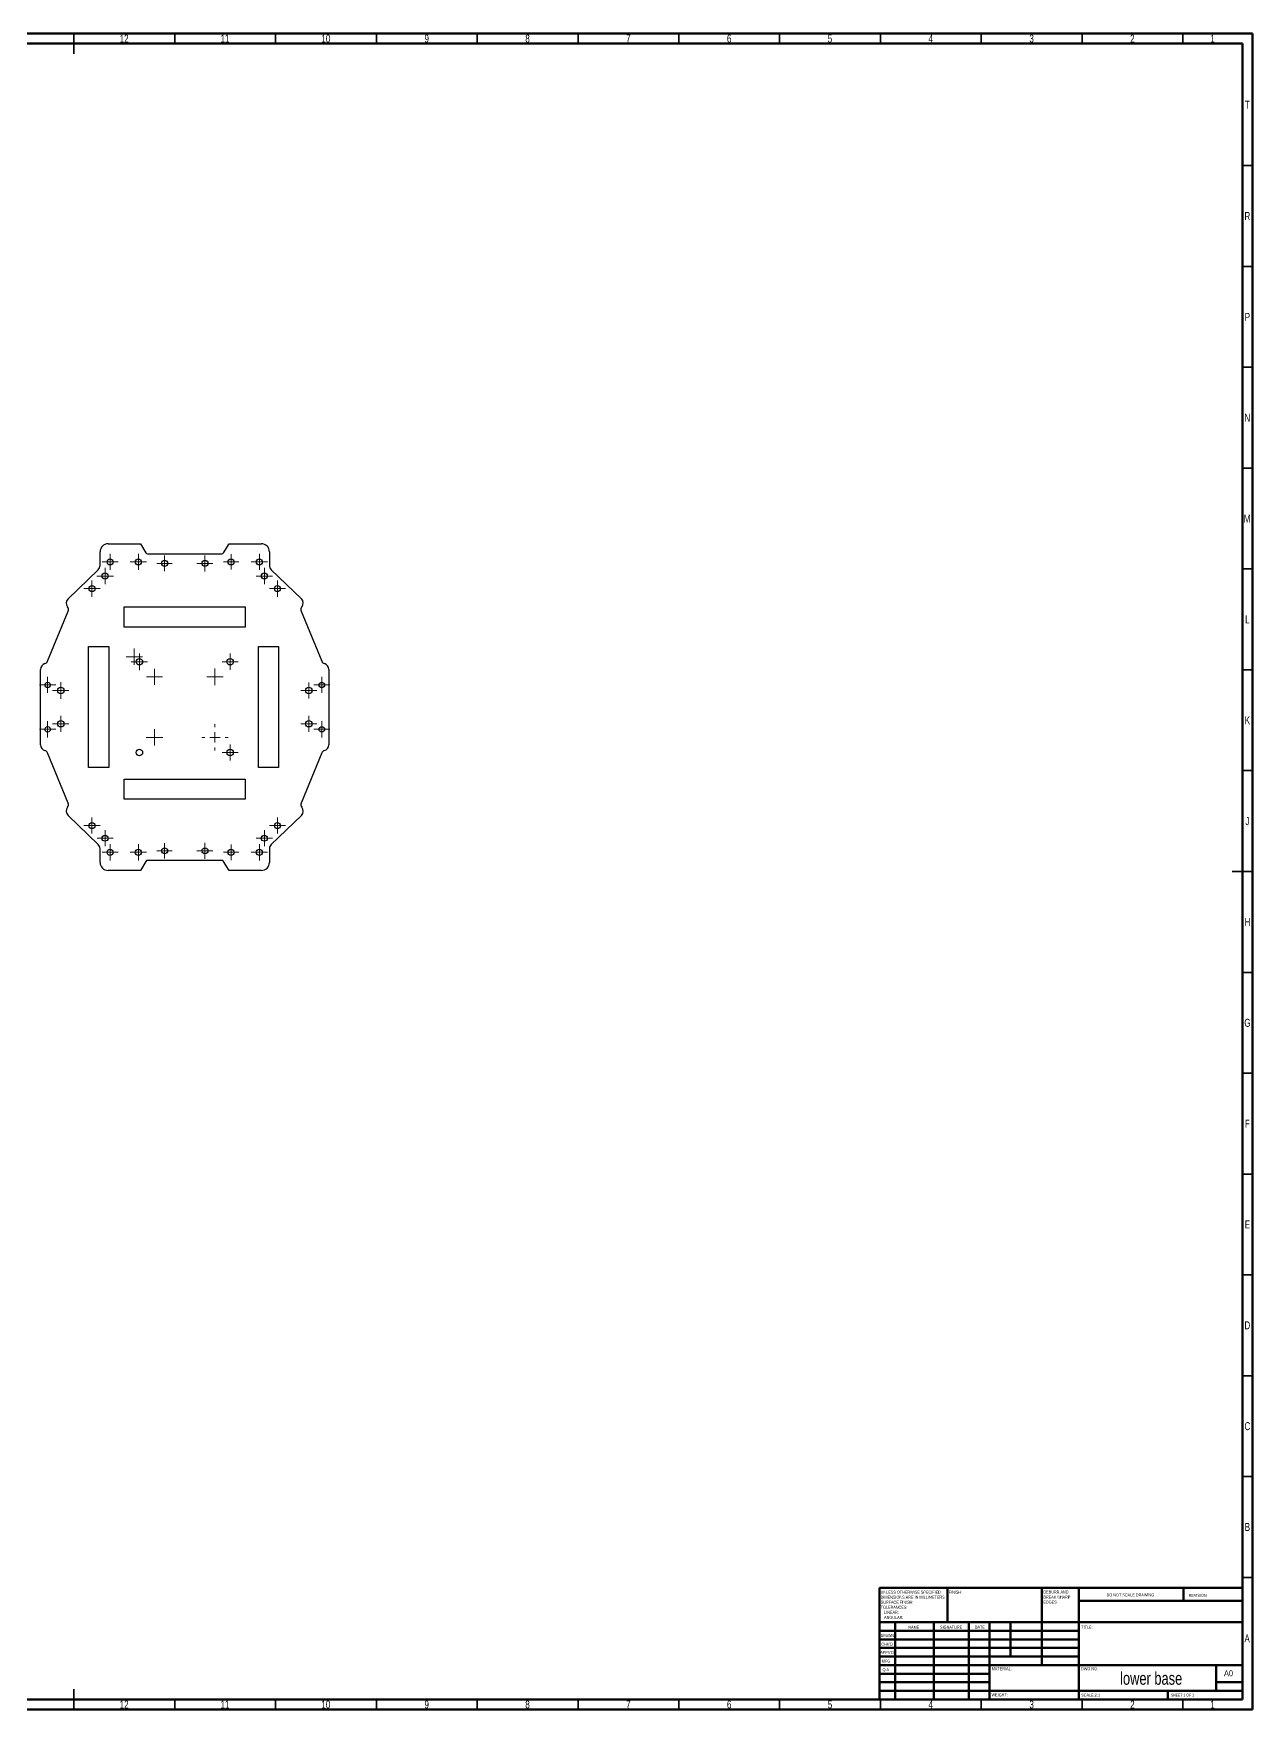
# Model space of a CAD drawing. Header units: millimetres. Extents: x 15 to 1184, y 5 to 836.
# Drawn here: x 579 to 1184, y 5 to 836 of the extents above; entities that cross this region are included whole.
import ezdxf

# ---------------------------------------------------------------- set-up
doc = ezdxf.new("R2010")
doc.units = ezdxf.units.MM
doc.styles.add('SLDTEXTSTYLE0', font='TXT', dxfattribs={"width": 0.75})
doc.styles.add('SLDTEXTSTYLE1', font='TXT', dxfattribs={"width": 0.686449})
doc.styles.add('SLDTEXTSTYLE2', font='TXT', dxfattribs={"width": 0.6875})

# ---------------------------------------------------------------- blocks, each defined once
blk = doc.blocks.new('SW_CENTERMARKSYMBOL_0')
at = {"color": 0, "linetype": 'Continuous', "lineweight": 18}
for p, q in [((-10, 0), (-13, 0)), ((0, 0), (-5, 0)), ((0, 10), (0, 13)), ((0, 0), (0, 5)), ((0, 0), (0, -5)), ((0, 0), (5, 0)), ((10, 0), (13, 0)), ((0, -10), (0, -13))]:
    blk.add_line(p, q, dxfattribs=at)
blk = doc.blocks.new('SW_CENTERMARKSYMBOL_1')
at = {"color": 0, "linetype": 'Continuous', "lineweight": 18}
for p, q in [((-5, 0), (-8, 0)), ((0, 0), (-5, 0)), ((0, 5), (0, 8)), ((0, 0), (0, 5)), ((0, 0), (0, -5)), ((0, 0), (5, 0)), ((5, 0), (8, 0)), ((0, -5), (0, -8))]:
    blk.add_line(p, q, dxfattribs=at)
blk = doc.blocks.new('SW_CENTERMARKSYMBOL_2')
at = {"color": 0, "linetype": 'Continuous', "lineweight": 18}
for p, q in [((-5, 0), (-8, 0)), ((0, 0), (-5, 0)), ((0, 5), (0, 8)), ((0, 0), (0, 5)), ((0, 0), (0, -5)), ((0, 0), (5, 0)), ((5, 0), (8, 0)), ((0, -5), (0, -8))]:
    blk.add_line(p, q, dxfattribs=at)
blk = doc.blocks.new('SW_CENTERMARKSYMBOL_3')
at = {"color": 0, "linetype": 'Continuous', "lineweight": 18}
for p, q in [((-5, 0), (-8.2, 0)), ((0, 0), (-5, 0)), ((0, 5), (0, 8.2)), ((0, 0), (0, 5)), ((0, 0), (0, -5)), ((0, 0), (5, 0)), ((5, 0), (8.2, 0)), ((0, -5), (0, -8.2))]:
    blk.add_line(p, q, dxfattribs=at)
blk = doc.blocks.new('SW_CENTERMARKSYMBOL_4')
at = {"color": 0, "linetype": 'Continuous', "lineweight": 18}
for p, q in [((-5, 0), (-7.7, 0)), ((0, 0), (-5, 0)), ((0, 5), (0, 7.7)), ((0, 0), (0, 5)), ((0, 0), (0, -5)), ((0, 0), (5, 0)), ((5, 0), (7.7, 0)), ((0, -5), (0, -7.7))]:
    blk.add_line(p, q, dxfattribs=at)
blk = doc.blocks.new('SW_CENTERMARKSYMBOL_5')
at = {"color": 0, "linetype": 'Continuous', "lineweight": 18}
for p, q in [((-5, 0), (-8, 0)), ((0, 0), (-5, 0)), ((0, 5), (0, 8)), ((0, 0), (0, 5)), ((0, 0), (0, -5)), ((0, 0), (5, 0)), ((5, 0), (8, 0)), ((0, -5), (0, -8))]:
    blk.add_line(p, q, dxfattribs=at)
blk = doc.blocks.new('SW_CENTERMARKSYMBOL_6')
at = {"color": 0, "linetype": 'Continuous', "lineweight": 18}
for p, q in [((-5, 0), (-8, 0)), ((0, 0), (-5, 0)), ((0, 5), (0, 8)), ((0, 0), (0, 5)), ((0, 0), (0, -5)), ((0, 0), (5, 0)), ((5, 0), (8, 0)), ((0, -5), (0, -8))]:
    blk.add_line(p, q, dxfattribs=at)
blk = doc.blocks.new('SW_CENTERMARKSYMBOL_7')
at = {"color": 0, "linetype": 'Continuous', "lineweight": 18}
for p, q in [((-5, 0), (-8, 0)), ((0, 0), (-5, 0)), ((0, 5), (0, 8)), ((0, 0), (0, 5)), ((0, 0), (0, -5)), ((0, 0), (5, 0)), ((5, 0), (8, 0)), ((0, -5), (0, -8))]:
    blk.add_line(p, q, dxfattribs=at)
blk = doc.blocks.new('SW_CENTERMARKSYMBOL_8')
at = {"color": 0, "linetype": 'Continuous', "lineweight": 18}
for p, q in [((-5, 0), (-8.2, 0)), ((0, 0), (-5, 0)), ((0, 5), (0, 8.2)), ((0, 0), (0, 5)), ((0, 0), (0, -5)), ((0, 0), (5, 0)), ((5, 0), (8.2, 0)), ((0, -5), (0, -8.2))]:
    blk.add_line(p, q, dxfattribs=at)
blk = doc.blocks.new('SW_CENTERMARKSYMBOL_9')
at = {"color": 0, "linetype": 'Continuous', "lineweight": 18}
for p, q in [((-5, 0), (-8, 0)), ((0, 0), (-5, 0)), ((0, 5), (0, 8)), ((0, 0), (0, 5)), ((0, 0), (0, -5)), ((0, 0), (5, 0)), ((5, 0), (8, 0)), ((0, -5), (0, -8))]:
    blk.add_line(p, q, dxfattribs=at)
blk = doc.blocks.new('SW_CENTERMARKSYMBOL_10')
at = {"color": 0, "linetype": 'Continuous', "lineweight": 18}
for p, q in [((-5, 0), (-8, 0)), ((0, 0), (-5, 0)), ((0, 5), (0, 8)), ((0, 0), (0, 5)), ((0, 0), (0, -5)), ((0, 0), (5, 0)), ((5, 0), (8, 0)), ((0, -5), (0, -8))]:
    blk.add_line(p, q, dxfattribs=at)
blk = doc.blocks.new('SW_CENTERMARKSYMBOL_11')
at = {"color": 0, "linetype": 'Continuous', "lineweight": 18}
for p, q in [((-5, 0), (-8, 0)), ((0, 0), (-5, 0)), ((0, 5), (0, 8)), ((0, 0), (0, 5)), ((0, 0), (0, -5)), ((0, 0), (5, 0)), ((5, 0), (8, 0)), ((0, -5), (0, -8))]:
    blk.add_line(p, q, dxfattribs=at)
blk = doc.blocks.new('SW_CENTERMARKSYMBOL_12')
at = {"color": 0, "linetype": 'Continuous', "lineweight": 18}
for p, q in [((-5, 0), (-7.7, 0)), ((0, 0), (-5, 0)), ((0, 5), (0, 7.7)), ((0, 0), (0, 5)), ((0, 0), (0, -5)), ((0, 0), (5, 0)), ((5, 0), (7.7, 0)), ((0, -5), (0, -7.7))]:
    blk.add_line(p, q, dxfattribs=at)
blk = doc.blocks.new('SW_CENTERMARKSYMBOL_13')
at = {"color": 0, "linetype": 'Continuous', "lineweight": 18}
for p, q in [((-5, 0), (-8, 0)), ((0, 0), (-5, 0)), ((0, 5), (0, 8)), ((0, 0), (0, 5)), ((0, 0), (0, -5)), ((0, 0), (5, 0)), ((5, 0), (8, 0)), ((0, -5), (0, -8))]:
    blk.add_line(p, q, dxfattribs=at)
blk = doc.blocks.new('SW_CENTERMARKSYMBOL_14')
at = {"color": 0, "linetype": 'Continuous', "lineweight": 18}
for p, q in [((-5, 0), (-8, 0)), ((0, 0), (-5, 0)), ((0, 5), (0, 8)), ((0, 0), (0, 5)), ((0, 0), (0, -5)), ((0, 0), (5, 0)), ((5, 0), (8, 0)), ((0, -5), (0, -8))]:
    blk.add_line(p, q, dxfattribs=at)
blk = doc.blocks.new('SW_CENTERMARKSYMBOL_15')
at = {"color": 0, "linetype": 'Continuous', "lineweight": 18}
for p, q in [((-5, 0), (-8, 0)), ((0, 0), (-5, 0)), ((0, 5), (0, 8)), ((0, 0), (0, 5)), ((0, 0), (0, -5)), ((0, 0), (5, 0)), ((5, 0), (8, 0)), ((0, -5), (0, -8))]:
    blk.add_line(p, q, dxfattribs=at)
blk = doc.blocks.new('SW_CENTERMARKSYMBOL_16')
at = {"color": 0, "linetype": 'Continuous', "lineweight": 18}
for p, q in [((-5, 0), (-8, 0)), ((0, 0), (-5, 0)), ((0, 5), (0, 8)), ((0, 0), (0, 5)), ((0, 0), (0, -5)), ((0, 0), (5, 0)), ((5, 0), (8, 0)), ((0, -5), (0, -8))]:
    blk.add_line(p, q, dxfattribs=at)
blk = doc.blocks.new('SW_CENTERMARKSYMBOL_17')
at = {"color": 0, "linetype": 'Continuous', "lineweight": 18}
for p, q in [((-5, 0), (-7.7, 0)), ((0, 0), (-5, 0)), ((0, 5), (0, 7.7)), ((0, 0), (0, 5)), ((0, 0), (0, -5)), ((0, 0), (5, 0)), ((5, 0), (7.7, 0)), ((0, -5), (0, -7.7))]:
    blk.add_line(p, q, dxfattribs=at)
blk = doc.blocks.new('SW_CENTERMARKSYMBOL_18')
at = {"color": 0, "linetype": 'Continuous', "lineweight": 18}
for p, q in [((-5, 0), (-8.2, 0)), ((0, 0), (-5, 0)), ((0, 5), (0, 8.2)), ((0, 0), (0, 5)), ((0, 0), (0, -5)), ((0, 0), (5, 0)), ((5, 0), (8.2, 0)), ((0, -5), (0, -8.2))]:
    blk.add_line(p, q, dxfattribs=at)
blk = doc.blocks.new('SW_CENTERMARKSYMBOL_19')
at = {"color": 0, "linetype": 'Continuous', "lineweight": 18}
for p, q in [((-5, 0), (-8, 0)), ((0, 0), (-5, 0)), ((0, 5), (0, 8)), ((0, 0), (0, 5)), ((0, 0), (0, -5)), ((0, 0), (5, 0)), ((5, 0), (8, 0)), ((0, -5), (0, -8))]:
    blk.add_line(p, q, dxfattribs=at)
blk = doc.blocks.new('SW_CENTERMARKSYMBOL_20')
at = {"color": 0, "linetype": 'Continuous', "lineweight": 18}
for p, q in [((-5, 0), (-8, 0)), ((0, 0), (-5, 0)), ((0, 5), (0, 8)), ((0, 0), (0, 5)), ((0, 0), (0, -5)), ((0, 0), (5, 0)), ((5, 0), (8, 0)), ((0, -5), (0, -8))]:
    blk.add_line(p, q, dxfattribs=at)
blk = doc.blocks.new('SW_CENTERMARKSYMBOL_21')
at = {"color": 0, "linetype": 'Continuous', "lineweight": 18}
for p, q in [((-5, 0), (-8.2, 0)), ((0, 0), (-5, 0)), ((0, 5), (0, 8.2)), ((0, 0), (0, 5)), ((0, 0), (0, -5)), ((0, 0), (5, 0)), ((5, 0), (8.2, 0)), ((0, -5), (0, -8.2))]:
    blk.add_line(p, q, dxfattribs=at)
blk = doc.blocks.new('SW_CENTERMARKSYMBOL_22')
at = {"color": 0, "linetype": 'Continuous', "lineweight": 18}
for p, q in [((-5, 0), (-8, 0)), ((0, 0), (-5, 0)), ((0, 5), (0, 8)), ((0, 0), (0, 5)), ((0, 0), (0, -5)), ((0, 0), (5, 0)), ((5, 0), (8, 0)), ((0, -5), (0, -8))]:
    blk.add_line(p, q, dxfattribs=at)
blk = doc.blocks.new('SW_CENTERMARKSYMBOL_23')
at = {"color": 0, "linetype": 'Continuous', "lineweight": 18}
for p, q in [((-5, 0), (-8, 0)), ((0, 0), (-5, 0)), ((0, 5), (0, 8)), ((0, 0), (0, 5)), ((0, 0), (0, -5)), ((0, 0), (5, 0)), ((5, 0), (8, 0)), ((0, -5), (0, -8))]:
    blk.add_line(p, q, dxfattribs=at)
blk = doc.blocks.new('SW_CENTERMARKSYMBOL_24')
at = {"color": 0, "linetype": 'Continuous', "lineweight": 18}
for p, q in [((-5, 0), (-8, 0)), ((0, 0), (-5, 0)), ((0, 5), (0, 8)), ((0, 0), (0, 5)), ((0, 0), (0, -5)), ((0, 0), (5, 0)), ((5, 0), (8, 0)), ((0, -5), (0, -8))]:
    blk.add_line(p, q, dxfattribs=at)
blk = doc.blocks.new('SW_CENTERMARKSYMBOL_25')
at = {"color": 0, "linetype": 'Continuous', "lineweight": 18}
for p, q in [((-5, 0), (-7.7, 0)), ((0, 0), (-5, 0)), ((0, 5), (0, 7.7)), ((0, 0), (0, 5)), ((0, 0), (0, -5)), ((0, 0), (5, 0)), ((5, 0), (7.7, 0)), ((0, -5), (0, -7.7))]:
    blk.add_line(p, q, dxfattribs=at)
blk = doc.blocks.new('SW_CENTERMARKSYMBOL_26')
at = {"color": 0, "linetype": 'Continuous', "lineweight": 18}
for p, q in [((-5, 0), (-8, 0)), ((0, 0), (-5, 0)), ((0, 5), (0, 8)), ((0, 0), (0, 5)), ((0, 0), (0, -5)), ((0, 0), (5, 0)), ((5, 0), (8, 0)), ((0, -5), (0, -8))]:
    blk.add_line(p, q, dxfattribs=at)
blk = doc.blocks.new('SW_CENTERMARKSYMBOL_27')
at = {"color": 0, "linetype": 'Continuous', "lineweight": 18}
for p, q in [((-5, 0), (-8, 0)), ((0, 0), (-5, 0)), ((0, 5), (0, 8)), ((0, 0), (0, 5)), ((0, 0), (0, -5)), ((0, 0), (5, 0)), ((5, 0), (8, 0)), ((0, -5), (0, -8))]:
    blk.add_line(p, q, dxfattribs=at)
blk = doc.blocks.new('SW_CENTERMARKSYMBOL_28')
at = {"color": 0, "linetype": 'Continuous', "lineweight": 18}
for p, q in [((-5, 0), (-8, 0)), ((0, 0), (-5, 0)), ((0, 5), (0, 8)), ((0, 0), (0, 5)), ((0, 0), (0, -5)), ((0, 0), (5, 0)), ((5, 0), (8, 0)), ((0, -5), (0, -8))]:
    blk.add_line(p, q, dxfattribs=at)
blk = doc.blocks.new('SW_CENTERMARKSYMBOL_29')
at = {"color": 0, "linetype": 'Continuous', "lineweight": 18}
for p, q in [((-5, 0), (-8.2, 0)), ((0, 0), (-5, 0)), ((0, 5), (0, 8.2)), ((0, 0), (0, 5)), ((0, 0), (0, -5)), ((0, 0), (5, 0)), ((5, 0), (8.2, 0)), ((0, -5), (0, -8.2))]:
    blk.add_line(p, q, dxfattribs=at)
blk = doc.blocks.new('SW_CENTERMARKSYMBOL_30')
at = {"color": 0, "linetype": 'Continuous', "lineweight": 18}
for p, q in [((-5, 0), (-8, 0)), ((0, 0), (-5, 0)), ((0, 5), (0, 8)), ((0, 0), (0, 5)), ((0, 0), (0, -5)), ((0, 0), (5, 0)), ((5, 0), (8, 0)), ((0, -5), (0, -8))]:
    blk.add_line(p, q, dxfattribs=at)
blk = doc.blocks.new('SW_CENTERMARKSYMBOL_31')
at = {"color": 0, "linetype": 'Continuous', "lineweight": 18}
for p, q in [((-5, 0), (-8, 0)), ((0, 0), (-5, 0)), ((0, 5), (0, 8)), ((0, 0), (0, 5)), ((0, 0), (0, -5)), ((0, 0), (5, 0)), ((5, 0), (8, 0)), ((0, -5), (0, -8))]:
    blk.add_line(p, q, dxfattribs=at)
blk = doc.blocks.new('SW_CENTERMARKSYMBOL_32')
at = {"color": 0, "linetype": 'Continuous', "lineweight": 18}
for p, q in [((-5, 0), (-8, 0)), ((0, 0), (-5, 0)), ((0, 5), (0, 8)), ((0, 0), (0, 5)), ((0, 0), (0, -5)), ((0, 0), (5, 0)), ((5, 0), (8, 0)), ((0, -5), (0, -8))]:
    blk.add_line(p, q, dxfattribs=at)
blk = doc.blocks.new('SW_CENTERMARKSYMBOL_33')
at = {"color": 0, "linetype": 'Continuous', "lineweight": 18}
for p, q in [((-5, 0), (-8, 0)), ((0, 0), (-5, 0)), ((0, 5), (0, 8)), ((0, 0), (0, 5)), ((0, 0), (0, -5)), ((0, 0), (5, 0)), ((5, 0), (8, 0)), ((0, -5), (0, -8))]:
    blk.add_line(p, q, dxfattribs=at)
blk = doc.blocks.new('SW_CENTERMARKSYMBOL_34')
at = {"color": 0, "linetype": 'Continuous', "lineweight": 18}
for p, q in [((-5, 0), (-8, 0)), ((0, 0), (-5, 0)), ((0, 5), (0, 8)), ((0, 0), (0, 5)), ((0, 0), (0, -5)), ((0, 0), (5, 0)), ((5, 0), (8, 0)), ((0, -5), (0, -8))]:
    blk.add_line(p, q, dxfattribs=at)
blk = doc.blocks.new('SW_CENTERMARKSYMBOL_35')
at = {"color": 0, "linetype": 'Continuous', "lineweight": 18}
for p, q in [((-5, 0), (-8.2, 0)), ((0, 0), (-5, 0)), ((0, 5), (0, 8.2)), ((0, 0), (0, 5)), ((0, 0), (0, -5)), ((0, 0), (5, 0)), ((5, 0), (8.2, 0)), ((0, -5), (0, -8.2))]:
    blk.add_line(p, q, dxfattribs=at)

msp = doc.modelspace()

# ---------------------------------------------------------------- linework, layer by layer
at = {"color": 7, "linetype": 'Continuous', "lineweight": 70}
for p, q in [((15, 836), (1184, 836)), ((20, 831), (1179, 831)), ((1179, 831), (1179, 10)), ((1184, 836), (1184, 5)), ((1179, 10), (20, 10)), ((1184, 5), (15, 5))]:
    msp.add_line(p, q, dxfattribs=at)
at = {"color": 7, "linetype": 'Continuous', "lineweight": 35}
for p, q in [((599.5, 836), (599.5, 826)), ((599.5, 831), (599.5, 836)), ((649.5, 831), (649.5, 836)), ((699.5, 831), (699.5, 836)), ((749.5, 831), (749.5, 836)), ((799.5, 831), (799.5, 836)), ((849.5, 831), (849.5, 836)), ((899.5, 831), (899.5, 836)), ((949.5, 831), (949.5, 836)), ((999.5, 831), (999.5, 836)), ((1049.5, 831), (1049.5, 836)), ((1099.5, 831), (1099.5, 836)), ((1149.5, 831), (1149.5, 836)), ((1179, 770.5), (1184, 770.5)), ((1179, 720.5), (1184, 720.5)), ((1179, 670.5), (1184, 670.5)), ((1179, 620.5), (1184, 620.5)), ((1179, 570.5), (1184, 570.5)), ((1179, 520.5), (1184, 520.5)), ((1179, 470.5), (1184, 470.5)), ((1184, 420.5), (1174, 420.5)), ((1179, 420.5), (1184, 420.5)), ((1179, 370.5), (1184, 370.5)), ((1179, 320.5), (1184, 320.5)), ((1179, 270.5), (1184, 270.5)), ((1179, 220.5), (1184, 220.5)), ((1179, 170.5), (1184, 170.5)), ((1179, 120.5), (1184, 120.5)), ((1179, 70.5), (1184, 70.5)), ((599.5, 5), (599.5, 15)), ((599.5, 10), (599.5, 5)), ((649.5, 10), (649.5, 5)), ((699.5, 10), (699.5, 5)), ((749.5, 10), (749.5, 5)), ((799.5, 10), (799.5, 5)), ((849.5, 10), (849.5, 5)), ((899.5, 10), (899.5, 5)), ((949.5, 10), (949.5, 5)), ((999.5, 10), (999.5, 5)), ((1049.5, 10), (1049.5, 5)), ((1099.5, 10), (1099.5, 5)), ((1149.5, 10), (1149.5, 5))]:
    msp.add_line(p, q, dxfattribs=at)
at = {"color": 7, "linetype": 'Continuous', "lineweight": 25}
for p, q in [((616.45, 583.01), (632.45, 583.01)), ((632.45, 583.01), (635.16, 578.49)), ((673.74, 578.49), (676.45, 583.01)), ((676.45, 583.01), (692.45, 583.01)), ((612.45, 572.28), (612.45, 579.01)), ((636.02, 578.01), (672.88, 578.01)), ((696.45, 579.01), (696.45, 572.28)), ((596.59, 555.76), (611.53, 570.12)), ((697.37, 570.12), (712.31, 555.75)), ((586.46, 524.74), (596.71, 549.6)), ((624.45, 551.69), (684.45, 551.69)), ((624.45, 541.69), (624.45, 551.69)), ((684.45, 551.69), (684.45, 541.69)), ((712.2, 549.59), (722.44, 524.74)), ((684.45, 541.69), (624.45, 541.69)), ((606.8, 532.01), (616.8, 532.01)), ((606.8, 472.01), (606.8, 532.01)), ((616.8, 532.01), (616.8, 472.01)), ((690.97, 532.01), (700.97, 532.01)), ((690.97, 472.01), (690.97, 532.01)), ((700.97, 532.01), (700.97, 472.01)), ((582.95, 483.32), (582.95, 520.69)), ((725.95, 520.69), (725.95, 483.32)), ((596.71, 454.42), (586.46, 479.27)), ((722.44, 479.27), (712.19, 454.42)), ((616.8, 472.01), (606.8, 472.01)), ((624.45, 466.36), (684.45, 466.36)), ((624.45, 456.36), (624.45, 466.36)), ((684.45, 466.36), (684.45, 456.36)), ((700.97, 472.01), (690.97, 472.01)), ((684.45, 456.36), (624.45, 456.36)), ((611.53, 433.89), (596.59, 448.25)), ((712.31, 448.25), (697.37, 433.89)), ((612.45, 425.01), (612.45, 431.73)), ((635.16, 425.52), (632.45, 421.01)), ((672.88, 426.01), (636.02, 426.01)), ((676.45, 421.01), (673.74, 425.52)), ((696.45, 431.73), (696.45, 425.01)), ((632.45, 421.01), (616.45, 421.01)), ((692.45, 421.01), (676.45, 421.01))]:
    msp.add_line(p, q, dxfattribs=at)
at = {"color": 7, "linetype": 'Continuous', "lineweight": 50}
for p, q in [((999, 65.25), (1179, 65.25)), ((999, 65.25), (999, 10)), ((1032.8, 48.25), (1032.8, 65.25)), ((1079.6, 65.25), (1079.6, 27)), ((1097.8, 65.25), (1097.8, 10)), ((1179, 58.88), (1097.8, 58.88)), ((1149.8, 58.88), (1149.8, 65.25)), ((1179, 48.25), (999, 48.25)), ((1097.8, 44), (999, 44)), ((1006.8, 48.25), (1006.8, 10)), ((1025.99, 48.25), (1025.99, 10)), ((1043.4, 48.25), (1043.4, 10)), ((1053.6, 10), (1053.6, 48.25)), ((1064, 31.25), (1064, 48.25)), ((1097.8, 39.75), (999, 39.75)), ((1097.8, 35.5), (999, 35.5)), ((1097.8, 31.25), (999, 31.25)), ((1053.6, 27), (999, 27)), ((1053.6, 27), (1179, 27)), ((1166, 14.25), (1166, 27)), ((1053.6, 22.75), (999, 22.75)), ((1053.6, 18.5), (999, 18.5)), ((1179, 18.5), (1166, 18.5)), ((999, 14.25), (1179, 14.25)), ((1142, 10), (1142, 14.25))]:
    msp.add_line(p, q, dxfattribs=at)
at = {"color": 7, "linetype": 'Continuous', "lineweight": 25}
for centre, radius in [((617.45, 574.01), 1.5), ((631.45, 574.01), 1.5), ((644.45, 573.26), 1.5), ((664.45, 573.26), 1.5), ((677.45, 574.01), 1.5), ((691.45, 574.01), 1.5), ((614.95, 567.01), 1.5), ((693.95, 567.01), 1.5), ((608.45, 560.76), 1.5), ((700.45, 560.76), 1.5), ((631.95, 524.51), 1.6), ((676.95, 524.51), 1.6), ((586.45, 513.01), 1.35), ((592.95, 510.26), 1.6), ((715.95, 510.26), 1.6), ((722.45, 513.01), 1.35), ((586.45, 491.01), 1.35), ((592.95, 493.76), 1.6), ((715.95, 493.76), 1.6), ((722.45, 491.01), 1.35), ((631.95, 479.51), 1.6), ((676.95, 479.51), 1.6), ((608.45, 443.26), 1.5), ((700.45, 443.26), 1.5), ((614.95, 437.01), 1.5), ((644.45, 430.76), 1.5), ((664.45, 430.76), 1.5), ((693.95, 437.01), 1.5), ((617.45, 430.01), 1.5), ((631.45, 430.01), 1.5), ((677.45, 430.01), 1.5), ((691.45, 430.01), 1.5)]:
    msp.add_circle(centre, radius, dxfattribs=at)
for centre, radius, start, end in [((616.45, 579.01), 4, 90, 180), ((692.45, 579.01), 4, 0, 90), ((636.02, 579.01), 1, 210.96376, 270), ((672.88, 579.01), 1, 270, 329.03624), ((609.45, 572.28), 3, 313.88, 0), ((699.45, 572.28), 3, 180, 226.12), ((598.67, 553.59), 3, 133.88, 220.32253), ((594.86, 550.36), 2, 337.59024, 40.32253), ((714.04, 550.35), 2, 139.62889, 202.40976), ((710.23, 553.59), 3, 319.62889, 46.12), ((585.95, 520.69), 3, 105.52907, 180), ((584.61, 525.51), 2, 285.52907, 337.59024), ((724.29, 525.51), 2, 202.40976, 254.47093), ((722.95, 520.69), 3, 0, 74.47093), ((585.95, 483.32), 3, 180, 254.47093), ((722.95, 483.32), 3, 285.52907, 0), ((584.61, 478.51), 2, 22.40976, 74.47093), ((724.29, 478.51), 2, 105.52907, 157.59024), ((598.67, 450.42), 3, 139.67747, 226.12), ((594.86, 453.65), 2, 319.67747, 22.40976), ((714.04, 453.65), 2, 157.59024, 220.32253), ((710.23, 450.42), 3, 313.88, 40.32253), ((609.45, 431.73), 3, 0, 46.12), ((699.45, 431.73), 3, 133.88, 180), ((616.45, 425.01), 4, 180, 270), ((636.02, 425.01), 1, 90, 149.03624), ((672.88, 425.01), 1, 30.96376, 90), ((692.45, 425.01), 4, 270, 0)]:
    msp.add_arc(centre, radius, start, end, dxfattribs=at)

# ---------------------------------------------------------------- block references
at = {"color": 7, "linetype": 'Continuous', "lineweight": 0, "xscale": 0.5, "yscale": 0.5, "zscale": 0.5}
for name, p in [('SW_CENTERMARKSYMBOL_16', (617.45, 574.01)), ('SW_CENTERMARKSYMBOL_20', (631.45, 574.01)), ('SW_CENTERMARKSYMBOL_17', (644.45, 573.26)), ('SW_CENTERMARKSYMBOL_26', (664.45, 573.26)), ('SW_CENTERMARKSYMBOL_25', (677.45, 574.01)), ('SW_CENTERMARKSYMBOL_9', (691.45, 574.01)), ('SW_CENTERMARKSYMBOL_21', (614.95, 567.01)), ('SW_CENTERMARKSYMBOL_10', (693.95, 567.01)), ('SW_CENTERMARKSYMBOL_31', (608.45, 560.76)), ('SW_CENTERMARKSYMBOL_32', (700.45, 560.76)), ('SW_CENTERMARKSYMBOL_33', (629.45, 527.01)), ('SW_CENTERMARKSYMBOL_3', (631.95, 524.51)), ('SW_CENTERMARKSYMBOL_6', (676.95, 524.51)), ('SW_CENTERMARKSYMBOL_19', (586.45, 513.01)), ('SW_CENTERMARKSYMBOL_7', (639.45, 517.01)), ('SW_CENTERMARKSYMBOL_8', (669.45, 517.01)), ('SW_CENTERMARKSYMBOL_11', (722.45, 513.01)), ('SW_CENTERMARKSYMBOL_18', (592.95, 510.26)), ('SW_CENTERMARKSYMBOL_24', (715.95, 510.26)), ('SW_CENTERMARKSYMBOL_22', (586.45, 491.01)), ('SW_CENTERMARKSYMBOL_15', (592.95, 493.76)), ('SW_CENTERMARKSYMBOL_35', (639.45, 487.01)), ('SW_CENTERMARKSYMBOL_0', (669.45, 487.01)), ('SW_CENTERMARKSYMBOL_2', (715.95, 493.76)), ('SW_CENTERMARKSYMBOL_27', (722.45, 491.01)), ('SW_CENTERMARKSYMBOL_1', (676.95, 479.51)), ('SW_CENTERMARKSYMBOL_34', (608.45, 443.26)), ('SW_CENTERMARKSYMBOL_14', (614.95, 437.01)), ('SW_CENTERMARKSYMBOL_5', (693.95, 437.01)), ('SW_CENTERMARKSYMBOL_30', (700.45, 443.26)), ('SW_CENTERMARKSYMBOL_13', (617.45, 430.01)), ('SW_CENTERMARKSYMBOL_23', (631.45, 430.01)), ('SW_CENTERMARKSYMBOL_12', (644.45, 430.76)), ('SW_CENTERMARKSYMBOL_28', (664.45, 430.76)), ('SW_CENTERMARKSYMBOL_4', (677.45, 430.01)), ('SW_CENTERMARKSYMBOL_29', (691.45, 430.01))]:
    msp.add_blockref(name, p, dxfattribs=at)

# ---------------------------------------------------------------- texts
at = {"color": 7, "linetype": 'Continuous', "lineweight": 0}
for s, insert, char_height, attachment_point, style in [('12', (624.42, 835.47), 3.969, 2, 'SLDTEXTSTYLE0'), ('11', (674.42, 835.47), 3.969, 2, 'SLDTEXTSTYLE0'), ('10', (724.42, 835.47), 3.969, 2, 'SLDTEXTSTYLE0'), ('9', (774.46, 835.47), 3.97, 2, 'SLDTEXTSTYLE0'), ('8', (824.46, 835.47), 3.97, 2, 'SLDTEXTSTYLE0'), ('7', (874.46, 835.47), 3.97, 2, 'SLDTEXTSTYLE0'), ('6', (924.46, 835.47), 3.97, 2, 'SLDTEXTSTYLE0'), ('5', (974.46, 835.47), 3.97, 2, 'SLDTEXTSTYLE0'), ('4', (1024.46, 835.47), 3.97, 2, 'SLDTEXTSTYLE0'), ('3', (1074.46, 835.47), 3.97, 2, 'SLDTEXTSTYLE0'), ('2', (1124.46, 835.47), 3.97, 2, 'SLDTEXTSTYLE0'), ('1', (1164.21, 835.47), 3.97, 2, 'SLDTEXTSTYLE0'), ('T', (1181.49, 802.72), 3.97, 2, 'SLDTEXTSTYLE0'), ('R', (1181.44, 747.47), 3.97, 2, 'SLDTEXTSTYLE0'), ('P', (1181.48, 697.47), 3.97, 2, 'SLDTEXTSTYLE0'), ('N', (1181.46, 647.47), 3.97, 2, 'SLDTEXTSTYLE0'), ('M', (1181.36, 597.47), 3.97, 2, 'SLDTEXTSTYLE0'), ('L', (1181.45, 547.47), 3.97, 2, 'SLDTEXTSTYLE0'), ('K', (1181.49, 497.47), 3.97, 2, 'SLDTEXTSTYLE0'), ('J', (1181.47, 447.47), 3.97, 2, 'SLDTEXTSTYLE0'), ('H', (1181.49, 397.47), 3.97, 2, 'SLDTEXTSTYLE0'), ('G', (1181.49, 347.47), 3.97, 2, 'SLDTEXTSTYLE0'), ('F', (1181.46, 297.47), 3.97, 2, 'SLDTEXTSTYLE0'), ('E', (1181.51, 247.47), 3.97, 2, 'SLDTEXTSTYLE0'), ('D', (1181.45, 197.47), 3.97, 2, 'SLDTEXTSTYLE0'), ('C', (1181.46, 147.47), 3.97, 2, 'SLDTEXTSTYLE0'), ('B', (1181.47, 97.47), 3.97, 2, 'SLDTEXTSTYLE0'), ('SURFACE FINISH:', (999.59, 58.92), 1.5, 1, 'SLDTEXTSTYLE0'), ('UNLESS OTHERWISE SPECIFIED:', (999.59, 63.92), 1.5, 1, 'SLDTEXTSTYLE0'), ('DIMENSIONS ARE IN MILLIMETERS', (999.59, 61.42), 1.5, 1, 'SLDTEXTSTYLE0'), ('FINISH:', (1033.37, 63.92), 1.5, 1, 'SLDTEXTSTYLE0'), ('DEBURR AND', (1080.31, 64), 1.5, 1, 'SLDTEXTSTYLE0'), ('BREAK SHARP', (1080.31, 61.5), 1.5, 1, 'SLDTEXTSTYLE0'), ('EDGES', (1080.31, 59), 1.5, 1, 'SLDTEXTSTYLE0'), ('DO NOT SCALE DRAWING', (1111.61, 62.53), 1.5, 1, 'SLDTEXTSTYLE0'), ('REVISION', (1152.33, 62.33), 1.5, 1, 'SLDTEXTSTYLE0'), ('TOLERANCES:', (999.59, 56.42), 1.5, 1, 'SLDTEXTSTYLE0'), ('ANGULAR:', (1001.28, 51.42), 1.5, 1, 'SLDTEXTSTYLE0'), ('LINEAR:', (1001.28, 53.92), 1.5, 1, 'SLDTEXTSTYLE0'), ('DRAWN', (999.64, 42.38), 1.5, 1, 'SLDTEXTSTYLE1'), ('NAME', (1013.32, 46.5), 1.5, 1, 'SLDTEXTSTYLE0'), ('SIGNATURE', (1029.03, 46.56), 1.5, 1, 'SLDTEXTSTYLE0'), ('DATE', (1046.21, 46.58), 1.5, 1, 'SLDTEXTSTYLE0'), ('TITLE:', (1099.09, 46.58), 1.5, 1, 'SLDTEXTSTYLE0'), ('A', (1181.34, 42.22), 3.97, 2, 'SLDTEXTSTYLE0'), ("APPV'D", (999.4, 34.07), 1.5, 1, 'SLDTEXTSTYLE0'), ("CHK'D", (999.94, 38.16), 1.5, 1, 'SLDTEXTSTYLE0'), ('MFG', (1000.12, 29.72), 1.5, 1, 'SLDTEXTSTYLE0'), ('Q.A', (1000.51, 25.5), 1.5, 1, 'SLDTEXTSTYLE0'), ('MATERIAL:', (1054.65, 25.99), 1.5, 1, 'SLDTEXTSTYLE0'), ('DWG NO.', (1098.95, 25.99), 1.5, 1, 'SLDTEXTSTYLE0'), ('lower base', (1133.75, 23.61), 6.35, 2, 'SLDTEXTSTYLE0'), ('A0', (1169.87, 24.41), 2.91, 1, 'SLDTEXTSTYLE0'), ('12', (624.42, 9.47), 3.969, 2, 'SLDTEXTSTYLE0'), ('11', (674.42, 9.47), 3.969, 2, 'SLDTEXTSTYLE0'), ('10', (724.42, 9.47), 3.969, 2, 'SLDTEXTSTYLE0'), ('9', (774.46, 9.47), 3.97, 2, 'SLDTEXTSTYLE0'), ('8', (824.46, 9.47), 3.97, 2, 'SLDTEXTSTYLE0'), ('7', (874.46, 9.47), 3.97, 2, 'SLDTEXTSTYLE0'), ('6', (924.46, 9.47), 3.97, 2, 'SLDTEXTSTYLE0'), ('5', (974.46, 9.47), 3.97, 2, 'SLDTEXTSTYLE0'), ('4', (1024.46, 9.47), 3.97, 2, 'SLDTEXTSTYLE0'), ('WEIGHT:', (1054.62, 12.95), 1.499, 1, 'SLDTEXTSTYLE0'), ('3', (1074.46, 9.47), 3.97, 2, 'SLDTEXTSTYLE0'), ('SCALE:2:1', (1099.07, 12.9), 1.5, 1, 'SLDTEXTSTYLE0'), ('2', (1124.46, 9.47), 3.97, 2, 'SLDTEXTSTYLE0'), ('SHEET 1 OF 1', (1143.48, 12.9), 1.5, 1, 'SLDTEXTSTYLE2'), ('1', (1164.21, 9.47), 3.97, 2, 'SLDTEXTSTYLE0')]:
    msp.add_mtext(s, dxfattribs=dict(at, insert=insert, char_height=char_height, attachment_point=attachment_point, style=style))

doc.saveas('drawing.dxf')
